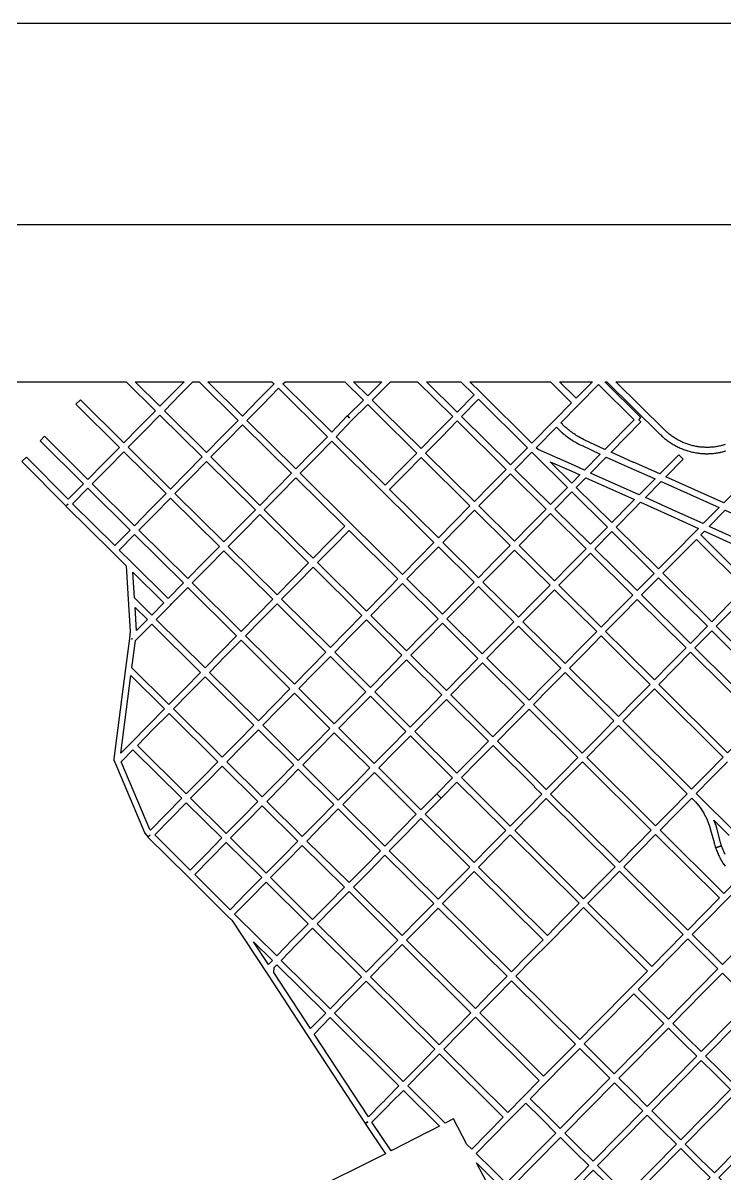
# Model space of a CAD drawing. Extents: x 0 to 1129, y 203 to 1017.
# Drawn here: x 305.4 to 406.3, y 851.8 to 1017.4 of the extents above; entities that cross this region are included whole.
import ezdxf

# ---------------------------------------------------------------- set-up
doc = ezdxf.new("R2010")
doc.units = 0
doc.layers.get('0').update_dxf_attribs({"linetype": 'CONTINUOUS'})

msp = doc.modelspace()

# ---------------------------------------------------------------- linework, layer by layer
at = {"color": 1}
for points in [[(0, 1017.411111), (1128.888889, 1017.411111), (1128.888889, 203.482222), (0, 203.482222), (0, 1017.411111)], [(43.7515, 988.370444), (43.7515, 799.613167), (43.18, 799.627278), (42.890722, 788.338378), (43.7515, 788.317154), (43.7515, 276.027377), (923.734511, 276.027377), (923.734511, 988.370377), (43.7515, 988.370444)], [(66.329278, 965.799722), (320.195222, 965.799722), (324.4074, 961.615778), (322.128444, 959.308611), (319.849489, 956.994389), (313.605333, 963.203278), (312.970333, 962.568278), (319.221556, 956.352333), (316.949667, 954.045167), (314.677778, 951.745056), (308.440667, 957.946889), (307.805667, 957.304833), (314.042778, 951.103), (311.848511, 948.8805), (305.844222, 954.955333), (305.195111, 954.320333), (311.531, 947.920944), (311.848511, 948.238444), (311.531, 947.906833), (318.240822, 941.253444), (320.181111, 939.327278), (320.491556, 934.451889), (320.780822, 929.886944), (320.667933, 928.835667), (320.103489, 924.531778), (318.410155, 911.521333), (318.396157, 911.408444), (318.438468, 911.2885), (318.544313, 911.055667), (322.805868, 900.938), (322.827091, 900.8745), (322.876469, 900.825111), (323.306869, 900.303), (323.65258, 900.592278), (323.328024, 900.274778), (329.092425, 894.566833), (334.82858, 888.865944), (335.364802, 888.336778), (340.600024, 880.4275), (340.593025, 880.4275), (346.258648, 871.749167), (354.570092, 859.063278), (354.951092, 859.310222), (354.577159, 859.056222), (357.469914, 854.71), (345.927025, 848.924444)], [(321.472289, 965.799722), (328.520778, 965.799722), (327.307222, 964.557944), (325.042378, 962.257833), (321.472289, 965.799722)], [(329.790778, 965.799722), (330.672734, 965.799722), (336.288956, 960.218778), (334.01, 957.911611), (331.745178, 955.6115), (325.684444, 961.622833), (327.956333, 963.937056), (329.790778, 965.799722)], [(331.949778, 965.799722), (341.150222, 965.799722), (341.460667, 965.489278), (339.188778, 963.175056), (336.923933, 960.860833), (331.949778, 965.799722)], [(343.041111, 965.799722), (351.613622, 965.799722), (354.301778, 963.132722), (352.001667, 960.882), (352.319178, 960.557444), (351.987556, 960.867889), (349.765044, 958.525444), (342.737711, 965.489278), (343.041111, 965.799722)], [(352.904778, 965.799722), (356.933489, 965.799722), (354.943845, 963.774778), (352.904778, 965.799722)], [(358.1894, 965.799722), (362.098155, 965.799722), (367.157, 960.783222), (364.878067, 958.476056), (362.606155, 956.175944), (357.116956, 961.615778), (355.585889, 963.146833), (357.850734, 965.454), (358.1894, 965.799722)], [(363.375222, 965.799722), (368.307044, 965.799722), (370.219111, 963.901778), (367.784956, 961.425278), (363.375222, 965.799722)], [(369.591178, 965.799722), (375.369667, 965.799722), (375.426111, 965.799722), (375.43311, 965.785611), (375.454333, 965.785611), (375.461332, 965.785611), (375.468332, 965.785611), (375.475331, 965.785611), (375.489555, 965.785611), (375.503553, 965.785611), (375.524776, 965.778567), (375.545999, 965.778567), (375.581266, 965.778567), (375.602489, 965.778567), (375.630711, 965.785611), (375.63771, 965.785611), (375.651708, 965.785611), (375.665706, 965.785611), (375.672706, 965.785611), (375.700928, 965.785611), (375.707927, 965.799722), (375.757305, 965.799722), (381.204193, 965.799722), (384.252193, 962.772889), (381.733371, 960.204667), (378.516038, 956.937944), (371.17826, 964.226333), (369.591178, 965.799722)], [(382.488734, 965.799722), (387.244155, 965.799722), (384.887622, 963.422), (382.488734, 965.799722)], [(389.015111, 965.799722), (389.311444, 965.799722), (396.980822, 958.222056), (396.987821, 958.215011), (396.987821, 958.2009), (397.001819, 958.2009), (397.008818, 958.193856), (397.107619, 958.095078), (397.107619, 958.088034), (397.114618, 958.088034), (397.227507, 957.982201), (397.234506, 957.975156), (397.354462, 957.869323), (397.474417, 957.76349), (397.481417, 957.756445), (397.608417, 957.650612), (397.728372, 957.544779), (397.74237, 957.544779), (397.862326, 957.446001), (397.869325, 957.438957), (397.996303, 957.340179), (398.003302, 957.340179), (398.137346, 957.241401), (398.144345, 957.234357), (398.271345, 957.142635), (398.278344, 957.142635), (398.278344, 957.13559), (398.412411, 957.050924), (398.41941, 957.050924), (398.553477, 956.959201), (398.560476, 956.952157), (398.694543, 956.874546), (398.701542, 956.860435), (398.835609, 956.782824), (398.842608, 956.782824), (398.976675, 956.698157), (398.983674, 956.698157), (399.124785, 956.61349), (399.131784, 956.61349), (399.272895, 956.535879), (399.279895, 956.535879), (399.421006, 956.465324), (399.421006, 956.45828), (399.562117, 956.387724), (399.576115, 956.387724), (399.724293, 956.317168), (399.731292, 956.317168), (399.872403, 956.246613), (399.879402, 956.246613), (400.034625, 956.183113), (400.041624, 956.176069), (400.182735, 956.119624), (400.189734, 956.119624), (400.189734, 956.11258), (400.337889, 956.063191), (400.352113, 956.063191), (400.493224, 955.999691), (400.500223, 955.999691), (400.507223, 955.999691), (400.655401, 955.943247), (400.810623, 955.893858), (400.817622, 955.893858), (400.972867, 955.851524), (400.979866, 955.837413), (401.135088, 955.79508), (401.142087, 955.79508), (401.290242, 955.752747), (401.297242, 955.752747), (401.459531, 955.717469), (401.614753, 955.675135), (401.628751, 955.675135), (401.783973, 955.639858), (401.94624, 955.611635), (401.953239, 955.611635), (402.108461, 955.576358), (402.122459, 955.576358), (402.277682, 955.548135), (402.284681, 955.548135), (402.439926, 955.534024), (402.446925, 955.534024), (402.602147, 955.505802), (402.616145, 955.505802), (402.771367, 955.484647), (402.778366, 955.484647), (402.940633, 955.477602), (402.947632, 955.477602), (403.109898, 955.463491), (403.116898, 955.463491), (403.272097, 955.44938), (403.434386, 955.44938), (403.441385, 955.442336), (403.448385, 955.442336), (403.610651, 955.442336), (403.765896, 955.442336), (403.779894, 955.442336), (403.786893, 955.442336), (403.942115, 955.442336), (403.942115, 955.44938), (404.111449, 955.44938), (404.273738, 955.463491), (404.280737, 955.463491), (404.435959, 955.470536), (404.449957, 955.470536), (404.60518, 955.484647), (404.612179, 955.484647), (404.774445, 955.505802), (404.781444, 955.505802), (404.943711, 955.519913), (404.95071, 955.519913), (405.10591, 955.548135), (405.120134, 955.548135), (405.275333, 955.576358), (405.437622, 955.60458), (405.444621, 955.60458), (405.599866, 955.625735), (405.599866, 955.639846), (405.613864, 955.639846), (405.762042, 955.661002), (405.769041, 955.675113), (405.931308, 955.710391), (405.938307, 955.710391), (406.086462, 955.745668), (406.093462, 955.745668), (406.093462, 955.752713), (406.255751, 955.78799), (406.403906, 955.830324)], [(410.67876, 953.000007), (406.134982, 948.39273), (397.80236, 952.125119), (400.292982, 954.636896), (399.650938, 955.271896), (396.913382, 952.52023), (393.15276, 954.199452), (393.15276, 954.192408), (389.914271, 955.652908), (394.225204, 960.013241), (393.900649, 960.330741), (394.218137, 960.648241), (389.015111, 965.799722)], [(406.315649, 956.747501), (406.174538, 956.705168), (406.167539, 956.705168), (406.026428, 956.662834), (406.012204, 956.662834), (405.871093, 956.613445), (405.871093, 956.627556), (405.729982, 956.578168), (405.722983, 956.578168), (405.581872, 956.54289), (405.581872, 956.557001), (405.433716, 956.521723), (405.426717, 956.521723), (405.285606, 956.493501), (405.130384, 956.465279), (404.982228, 956.437056), (404.975229, 956.437056), (404.841185, 956.422945), (404.834186, 956.422945), (404.693075, 956.40179), (404.686076, 956.40179), (404.544965, 956.387679), (404.530966, 956.387679), (404.382788, 956.366523), (404.382788, 956.380635), (404.23461, 956.359479), (404.227611, 956.359479), (404.0865, 956.352435), (404.079501, 956.352435), (403.93839, 956.352435), (403.924166, 956.352435), (403.783055, 956.345391), (403.776056, 956.345391), (403.6279, 956.352435), (403.486789, 956.352435), (403.465566, 956.352435), (403.324455, 956.359479), (403.1763, 956.366523), (403.169301, 956.366523), (403.02819, 956.380635), (403.02119, 956.380635), (402.880079, 956.387679), (402.866081, 956.387679), (402.72497, 956.40179), (402.717971, 956.40179), (402.57686, 956.422945), (402.569861, 956.422945), (402.421705, 956.451168), (402.421705, 956.437056), (402.280594, 956.465279), (402.266596, 956.465279), (402.125485, 956.493501), (402.118486, 956.493501), (401.977375, 956.528779), (401.970375, 956.528779), (401.829264, 956.557001), (401.822265, 956.557001), (401.688198, 956.592279), (401.681199, 956.592279), (401.540088, 956.627556), (401.525864, 956.627556), (401.384753, 956.66989), (401.377754, 956.66989), (401.236643, 956.712223), (401.095532, 956.754556), (400.954421, 956.803945), (400.947422, 956.803945), (400.813355, 956.846279), (400.806356, 956.846279), (400.672289, 956.895668), (400.66529, 956.895668), (400.529778, 956.959111), (400.522779, 956.959111), (400.388712, 957.015556), (400.381713, 957.015556), (400.247646, 957.072), (400.240647, 957.072), (400.10658, 957.1355), (400.099581, 957.1355), (399.979625, 957.199), (399.965627, 957.199), (399.838627, 957.269556), (399.704583, 957.340111), (399.697583, 957.340111), (399.570583, 957.410667), (399.563584, 957.410667), (399.436562, 957.481222), (399.429563, 957.488266), (399.30963, 957.558822), (399.295406, 957.558822), (399.175111, 957.636444), (399.048111, 957.721111), (399.041112, 957.721111), (398.921179, 957.805778), (398.921179, 957.798734), (398.794179, 957.8834), (398.78718, 957.8834), (398.674291, 957.968067), (398.660293, 957.975111), (398.547404, 958.059778), (398.434515, 958.1515), (398.427516, 958.158544), (398.30756, 958.250266), (398.300561, 958.250266), (398.194716, 958.341989), (398.187717, 958.341989), (398.081873, 958.433711), (398.074873, 958.440755), (397.969029, 958.539533), (397.955031, 958.539533), (397.849186, 958.645366), (397.842187, 958.645366), (397.736342, 958.7512), (397.623453, 958.857033), (397.623453, 958.864077), (397.616454, 958.864077), (397.60223, 958.871122), (390.603119, 965.799677), (761.12563, 965.799677)], [(342.109778, 964.854278), (349.137111, 957.876333), (346.851111, 955.569167), (344.579222, 953.254944), (337.558956, 960.232889), (339.830822, 962.540056), (342.109778, 964.854278)], [(388.133178, 965.411667), (393.262556, 960.324611), (389.043333, 956.048944), (386.150556, 957.410667), (385.967111, 957.495333), (385.790734, 957.587056), (385.783734, 957.587056), (385.614401, 957.685833), (385.614401, 957.671722), (385.445068, 957.7705), (385.438069, 957.777544), (385.268735, 957.869266), (385.261736, 957.876311), (385.092403, 957.975089), (384.92307, 958.080922), (384.91607, 958.080922), (384.760826, 958.186755), (384.746827, 958.186755), (384.591583, 958.299644), (384.591583, 958.2926), (384.429316, 958.405489), (384.422317, 958.412533), (384.267117, 958.532477), (384.267117, 958.518366), (384.104828, 958.645366), (384.097829, 958.645366), (383.949651, 958.758255), (383.935653, 958.765299), (383.794542, 958.885244), (383.787543, 958.892288), (383.639365, 959.012233), (383.632366, 959.012233), (383.491255, 959.139233), (383.477256, 959.146277), (383.336145, 959.280332), (383.187967, 959.414388), (383.046856, 959.541388), (383.039857, 959.555499), (382.934035, 959.661332), (382.934035, 959.668377), (382.927036, 959.668377), (382.694214, 959.894154), (385.220103, 962.462377), (388.133178, 965.411667)], [(354.943845, 962.504778), (356.481933, 960.973722), (361.978222, 955.533889), (359.692222, 953.219667), (357.4274, 950.9125), (350.407111, 957.890444), (352.650778, 960.247), (352.643779, 960.254044), (354.943845, 962.504778)], [(370.868222, 963.266778), (377.888511, 956.295889), (375.447266, 953.819389), (368.427, 960.790278), (370.868222, 963.266778)], [(325.049444, 960.973722), (331.110155, 954.969444), (328.831222, 952.655222), (326.552289, 950.341), (320.491556, 956.359389), (322.777556, 958.673611), (325.049444, 960.973722)], [(336.923933, 959.583778), (343.951266, 952.619944), (341.672333, 950.305722), (339.400444, 947.998556), (332.380155, 954.9765), (334.659111, 957.276611), (336.923933, 959.583778)], [(367.792, 960.148222), (374.819333, 953.177333), (372.547444, 950.870167), (370.268511, 948.570056), (363.248222, 955.533889), (365.520111, 957.841056), (367.792, 960.148222)], [(382.0654, 959.252167), (382.298222, 959.026389), (382.411111, 958.899389), (382.41811, 958.899389), (382.573355, 958.758278), (382.573355, 958.751234), (382.580354, 958.751234), (382.72851, 958.610122), (382.890799, 958.469011), (382.897798, 958.461967), (383.053042, 958.327911), (383.053042, 958.320867), (383.215309, 958.186812), (383.222308, 958.186812), (383.384575, 958.052756), (383.391574, 958.052756), (383.560907, 957.918701), (383.723174, 957.798756), (383.737172, 957.798756), (383.737172, 957.791712), (383.899461, 957.671767), (383.913459, 957.664723), (384.075748, 957.551834), (384.089746, 957.54479), (384.252013, 957.424846), (384.266237, 957.424846), (384.442614, 957.311957), (384.449614, 957.311957), (384.626014, 957.199068), (384.809458, 957.093234), (384.992903, 956.987401), (385.006901, 956.980357), (385.190345, 956.881579), (385.37379, 956.782801), (385.380789, 956.782801), (385.5713, 956.684023), (385.578299, 956.684023), (385.761766, 956.599357), (388.358211, 955.37169), (386.086299, 953.057468), (384.682255, 953.748912), (384.668257, 953.755957), (384.661258, 953.755957), (379.418969, 956.034901), (379.157924, 956.295957), (382.0654, 959.252167)], [(349.772111, 957.241333), (357.109889, 949.952944), (361.258556, 945.846611), (364.454734, 942.664556), (362.182822, 940.357389), (359.903889, 938.057278), (352.566111, 945.338611), (345.221266, 952.619944), (347.500222, 954.934167), (349.772111, 957.241333)], [(319.863622, 955.717333), (325.924333, 949.706), (323.652444, 947.398833), (321.380556, 945.084611), (315.319845, 951.103), (317.591711, 953.410167), (319.863622, 955.717333)], [(378.523489, 955.660889), (378.848067, 955.336333), (383.645845, 950.573833), (381.211667, 948.111444), (376.089333, 953.184389), (378.523489, 955.660889)], [(331.752222, 954.334444), (338.772511, 947.3565), (336.5006, 945.042278), (334.228734, 942.742167), (327.194333, 949.706), (329.480333, 952.020222), (331.752222, 954.334444)], [(362.613222, 954.898889), (369.633489, 947.935056), (367.354556, 945.620833), (365.089711, 943.313667), (361.893556, 946.488667), (358.069444, 950.2775), (360.341333, 952.591722), (362.613222, 954.898889)], [(381.183444, 954.285056), (384.280822, 952.937444), (384.302045, 952.9304), (385.42389, 952.380067), (384.280867, 951.2159), (381.183444, 954.285056)], [(389.233845, 954.962389), (392.775711, 953.367833), (396.24, 951.829722), (393.975178, 949.536667), (386.954889, 952.648167), (389.233845, 954.962389)], [(375.4614, 952.542333), (380.576667, 947.462333), (378.304778, 945.155167), (376.039933, 942.855056), (370.910556, 947.935056), (373.189489, 950.235167), (375.4614, 952.542333)], [(344.593333, 951.977889), (351.613622, 945.021111), (349.341711, 942.706889), (347.062778, 940.399722), (344.755622, 942.685722), (340.049556, 947.363556), (342.321444, 949.670722), (344.593333, 951.977889)], [(386.2846, 951.963778), (393.297845, 948.852278), (392.535845, 948.076167), (390.017, 945.522056), (384.922889, 950.580889), (386.2846, 951.963778)], [(397.114889, 951.441667), (405.461622, 947.709278), (403.161489, 945.373889), (399.386778, 947.074278), (394.857111, 949.141556), (397.114889, 951.441667)], [(314.684822, 950.460944), (320.745556, 944.442556), (318.551266, 942.213), (312.483489, 948.238444), (314.684822, 950.460944)], [(326.566378, 949.063978), (333.593711, 942.100145), (331.321845, 939.785923), (329.049933, 937.485812), (322.0226, 944.449645), (324.294511, 946.763867), (326.566378, 949.063978)], [(384.287889, 949.931778), (389.389044, 944.88), (386.954889, 942.417611), (381.853711, 947.469389), (384.287889, 949.931778)], [(394.172734, 948.450145), (399.019889, 946.241756), (402.484155, 944.689534), (401.856222, 944.054534), (399.259778, 941.415756), (396.740956, 938.861645), (390.659044, 944.887089), (393.177889, 947.455312), (394.172734, 948.450145)], [(406.343556, 947.314201), (415.988511, 943.003256), (413.631933, 940.625534), (404.036378, 944.978812), (406.343556, 947.314201)], [(339.414556, 946.71449), (344.1206, 942.050767), (346.427778, 939.750656), (344.162956, 937.44349), (341.891044, 935.136323), (334.863711, 942.107212), (337.142667, 944.407323), (339.414556, 946.71449)], [(370.275556, 947.293045), (375.404956, 942.213045), (373.126, 939.905878), (370.847044, 937.598712), (365.731778, 942.671656), (368.003667, 944.985878), (370.275556, 947.293045)], [(381.218734, 946.827378), (386.319889, 941.768545), (384.048, 939.461333), (381.776111, 937.147111), (376.682, 942.213), (378.946822, 944.520167), (381.218734, 946.827378)], [(352.255667, 944.386156), (359.268889, 937.415267), (356.997, 935.108101), (354.732155, 932.800934), (347.704822, 939.764767), (349.983778, 942.071934), (352.255667, 944.386156)], [(390.031111, 944.245), (396.105933, 938.219556), (393.671778, 935.750111), (387.596956, 941.775556), (390.031111, 944.245)], [(403.359044, 944.294434), (412.961667, 939.941156), (412.136155, 939.101545), (409.843111, 936.780267), (402.822822, 943.744101), (403.359044, 944.294434)], [(321.387622, 943.8005), (328.414956, 936.836667), (326.220667, 934.607111), (320.943111, 939.842333), (319.193333, 941.578), (321.387622, 943.8005)], [(402.187845, 943.102), (409.215178, 936.138167), (406.922111, 933.816889), (404.403266, 931.255722), (397.375933, 938.226611), (399.901845, 940.780722), (402.187845, 943.102)], [(334.235778, 941.465122), (341.263111, 934.494234), (338.977111, 932.172956), (336.712289, 929.872845), (329.692, 936.843734), (331.963889, 939.1509), (334.235778, 941.465122)], [(365.103845, 942.029556), (370.219111, 936.956611), (367.940155, 934.635333), (365.668289, 932.335222), (360.538889, 937.422278), (362.824889, 939.722389), (365.103845, 942.029556)], [(376.047, 941.570956), (381.141111, 936.512122), (378.869222, 934.204956), (376.597333, 931.904845), (371.496155, 936.963678), (373.768067, 939.270845), (376.047, 941.570956)], [(386.961933, 941.133511), (393.036778, 935.101011), (390.764889, 932.793845), (388.485933, 930.493734), (382.411111, 936.512122), (384.690067, 938.826345), (386.961933, 941.133511)], [(347.069845, 939.115622), (354.097178, 932.151789), (351.818222, 929.837567), (349.5534, 927.537456), (342.533111, 934.501278), (344.805, 936.808444), (347.069845, 939.115622)], [(321.147711, 938.374789), (325.585667, 933.965067), (323.871178, 932.215289), (321.380556, 934.684734), (321.147711, 938.374789)], [(396.740956, 937.584567), (403.768289, 930.613678), (401.334111, 928.151289), (394.313845, 935.115111), (396.740956, 937.584567)], [(329.057, 936.201689), (336.077266, 929.2308), (333.798333, 926.923634), (331.526444, 924.609411), (324.513222, 931.5803), (326.545222, 933.647578), (326.778067, 933.887467), (329.057, 936.201689)], [(359.910956, 936.780245), (365.040333, 931.693189), (362.7614, 929.378967), (360.489489, 927.0718), (355.374222, 932.165911), (357.639044, 934.473078), (359.910956, 936.780245)], [(370.861178, 936.314578), (375.955266, 931.255745), (373.6834, 928.941523), (371.404444, 926.634333), (366.310333, 931.693167), (368.582222, 934.000333), (370.861178, 936.314578)], [(381.783178, 935.870078), (387.850956, 929.844634), (385.579044, 927.537467), (383.314222, 925.237356), (377.2394, 931.2628), (379.511266, 933.569967), (381.783178, 935.870078)], [(393.678822, 934.473078), (400.699111, 927.502189), (398.420155, 925.187967), (398.427154, 925.180923), (396.155266, 922.880812), (391.936043, 927.064756), (389.127932, 929.851701), (391.406888, 932.165923), (393.678822, 934.473078)], [(409.850155, 935.503189), (419.763222, 925.667745), (417.470155, 923.346467), (414.944289, 920.792356), (405.045333, 930.620722), (407.564155, 933.181889), (409.850155, 935.503189)], [(321.472289, 933.323034), (323.236155, 931.573256), (321.676889, 929.992812), (321.472289, 933.323034)], [(341.898111, 933.859256), (348.918378, 926.888367), (346.639444, 924.574145), (344.3746, 922.266978), (337.354333, 929.237867), (339.619178, 931.552089), (341.898111, 933.859256)], [(323.878222, 930.931212), (330.898511, 923.974434), (328.619556, 921.660212), (326.347667, 919.360101), (321.020734, 924.644712), (321.535778, 928.560545), (323.878222, 930.931212)], [(354.732155, 931.516823), (359.854511, 926.436823), (357.575556, 924.122601), (355.303667, 921.82249), (350.195444, 926.90249), (352.460289, 929.209656), (354.732155, 931.516823)], [(365.682378, 931.058212), (370.776511, 925.992323), (368.497556, 923.678101), (366.232734, 921.370934), (361.124511, 926.436823), (363.403444, 928.74399), (365.682378, 931.058212)], [(376.604378, 930.620767), (382.679222, 924.588267), (380.393222, 922.281101), (378.121333, 919.988045), (372.046511, 925.999378), (374.325444, 928.306545), (376.604378, 930.620767)], [(388.493, 929.209656), (391.301111, 926.429767), (395.520333, 922.245823), (393.2414, 919.938656), (390.969489, 917.63149), (383.956289, 924.602378), (386.221111, 926.90249), (388.493, 929.209656)], [(404.410333, 929.971656), (414.302222, 920.143267), (411.882155, 917.680878), (401.976155, 927.509267), (404.410333, 929.971656)], [(320.964289, 928.800434), (321.1054, 928.786323), (321.112399, 928.779279), (320.964289, 928.800434)], [(336.719333, 928.588767), (343.739622, 921.624934), (341.460667, 919.310712), (339.195845, 917.003545), (332.168511, 923.974434), (334.447444, 926.288656), (336.719333, 928.588767)], [(349.560444, 926.253378), (354.675711, 921.180434), (352.389711, 918.866212), (350.117845, 916.559045), (345.016667, 921.631944), (347.288556, 923.939111), (349.560444, 926.253378)], [(360.496556, 925.794722), (365.604778, 920.728833), (363.325845, 918.414611), (361.053933, 916.107444), (355.945711, 921.180389), (358.224667, 923.487556), (360.496556, 925.794722)], [(401.341178, 926.867212), (411.247178, 917.038823), (408.968222, 914.724601), (406.675178, 912.410378), (396.790333, 922.245778), (399.062222, 924.552944), (401.341178, 926.867212)], [(371.418556, 925.357278), (377.486333, 919.338889), (375.2074, 917.024667), (372.935489, 914.710444), (366.874778, 920.735889), (369.139622, 923.050111), (371.418556, 925.357278)], [(320.879622, 923.515778), (325.712667, 918.718), (323.440778, 916.410833), (320.844333, 913.786167), (319.426155, 912.346833), (320.879622, 923.515778)], [(331.540556, 923.339389), (338.560822, 916.361444), (336.288956, 914.061333), (334.01, 911.754167), (326.989711, 918.718), (329.268667, 921.025167), (331.540556, 923.339389)], [(383.314222, 923.953222), (390.334511, 916.989389), (388.055556, 914.675167), (385.783667, 912.368), (378.7634, 919.345944), (381.035266, 921.646056), (383.314222, 923.953222)], [(344.381667, 920.982833), (349.482822, 915.909889), (347.218, 913.602722), (344.939044, 911.309667), (339.844956, 916.3685), (342.109778, 918.675667), (344.381667, 920.982833)], [(396.155333, 921.610778), (406.040155, 911.761222), (403.782378, 909.468167), (401.510511, 907.161), (391.611556, 916.996444), (393.883444, 919.303611), (396.155333, 921.610778)], [(355.310734, 920.545389), (360.418956, 915.472444), (358.14, 913.165278), (355.868111, 910.858111), (350.759889, 915.924), (353.031778, 918.231167), (355.310734, 920.545389)], [(366.246822, 920.093833), (372.307556, 914.068389), (370.0286, 911.768278), (367.756734, 909.468167), (361.688956, 915.472444), (363.967889, 917.779611), (366.246822, 920.093833)], [(326.354734, 918.075978), (333.375, 911.105089), (331.103111, 908.797923), (328.817111, 906.504867), (321.796822, 913.468701), (324.082822, 915.782923), (326.354734, 918.075978)], [(378.128378, 918.703923), (385.155711, 911.733034), (382.869711, 909.425867), (380.597845, 907.104589), (379.532444, 908.169978), (373.577556, 914.075478), (375.849444, 916.389701), (378.128378, 918.703923)], [(390.976556, 916.347367), (400.882556, 906.518978), (398.603622, 904.218867), (396.331711, 901.911701), (386.425711, 911.733034), (388.704667, 914.040201), (390.976556, 916.347367)], [(339.202889, 915.719434), (344.304067, 910.660601), (342.039222, 908.353434), (339.760289, 906.046267), (334.652067, 911.112156), (336.931, 913.426378), (339.202889, 915.719434)], [(350.124889, 915.274934), (355.240155, 910.216101), (352.961222, 907.901878), (350.689333, 905.601767), (345.581111, 910.667656), (347.860067, 912.974823), (350.124889, 915.274934)], [(361.061, 914.830434), (367.121711, 908.819101), (364.856889, 906.511934), (365.498956, 905.876934), (367.763778, 908.184101), (374.784067, 901.220267), (372.505111, 898.913101), (370.233222, 896.605934), (363.191778, 903.583878), (365.491889, 905.869878), (364.856889, 906.511934), (362.549711, 904.218878), (356.510155, 910.216101), (358.789111, 912.530323), (361.061, 914.830434)], [(321.161845, 912.826656), (328.182111, 905.862823), (325.896111, 903.541545), (323.680667, 901.269656), (323.603044, 901.354323), (319.489667, 911.126267), (321.161845, 912.826656)], [(372.942556, 913.433434), (378.890378, 907.53499), (378.883378, 907.527945), (379.955823, 906.462556), (377.698045, 904.162445), (375.419089, 901.862334), (368.398823, 908.826168), (370.670712, 911.133334), (372.942556, 913.433434)], [(385.790734, 911.098056), (395.689667, 901.262612), (393.417778, 898.955445), (391.131778, 896.641223), (381.232822, 906.469612), (383.511778, 908.79089), (385.790734, 911.098056)], [(407.563817, 901.15679), (402.716661, 905.968679), (402.152217, 906.533123), (404.424106, 908.84029), (406.675178, 911.126279)], [(334.017044, 910.470112), (339.125266, 905.404223), (336.8534, 903.097056), (334.574444, 900.78989), (329.459178, 905.86989), (331.745178, 908.162945), (331.745178, 908.16999), (334.017044, 910.470112)], [(344.946111, 910.025612), (350.0614, 904.959723), (347.782444, 902.659612), (347.782444, 902.652568), (345.503489, 900.345401), (340.402333, 905.404234), (342.681266, 907.718457), (344.946111, 910.025612)], [(355.882222, 909.581112), (361.914734, 903.569779), (359.649889, 901.248501), (359.656888, 901.248501), (357.392043, 898.955445), (351.331332, 904.959723), (353.610266, 907.26689), (355.882222, 909.581112)], [(328.824155, 905.227778), (333.946511, 900.147778), (331.6746, 897.833556), (329.409778, 895.533444), (324.294511, 900.599333), (326.545222, 902.9065), (328.824155, 905.227778)], [(339.767333, 904.769167), (344.875556, 899.703278), (342.603667, 897.389056), (340.324734, 895.081889), (335.216511, 900.154833), (337.495444, 902.462), (339.767333, 904.769167)], [(350.696378, 904.324667), (356.757111, 898.313333), (354.421711, 895.9215), (352.234511, 893.727222), (346.1526, 899.710333), (348.424511, 902.0175), (348.424511, 902.024544), (350.696378, 904.324667)], [(380.597845, 905.820546), (390.496778, 895.999213), (388.231933, 893.699102), (385.967111, 891.391935), (376.061111, 901.220324), (378.340067, 903.52749), (380.597845, 905.820546)], [(408.071772, 894.12239), (406.145616, 892.168001), (396.96635, 901.276723), (399.245283, 903.58389), (401.517172, 905.884001), (402.04635, 905.36189), (402.723683, 904.529334), (403.252838, 903.717945), (403.281061, 903.668556), (403.718505, 902.800723), (403.739728, 902.751334), (404.092483, 901.848223), (404.233594, 901.326112), (404.727506, 899.477556), (404.741504, 899.428168), (404.741504, 899.421123), (404.790904, 899.25179), (404.790904, 899.244746), (404.840305, 899.075412), (404.840305, 899.068368), (404.847304, 899.068368), (404.903748, 898.891979), (404.953148, 898.743813), (405.806859, 899.03309), (405.757459, 899.174201), (405.757459, 899.181246), (405.708081, 899.336468), (405.708081, 899.343512), (405.651637, 899.498734), (405.658636, 899.498734), (405.609236, 899.668068), (405.602237, 899.710401), (405.108325, 901.566012), (404.967214, 902.088123), (404.953216, 902.102234), (404.946217, 902.130457), (404.720439, 902.716068), (406.928839, 900.52179)], [(362.556778, 902.941778), (369.598222, 895.956778), (367.3334, 893.649611), (365.054444, 891.342444), (358.034155, 898.313333), (360.299, 900.613444), (362.556778, 902.941778)], [(334.581489, 899.512778), (339.689711, 894.439833), (337.417845, 892.139722), (335.145933, 889.8255), (330.044778, 894.898444), (332.316667, 897.198556), (334.581489, 899.512778)], [(375.426111, 900.578167), (385.332111, 890.749778), (383.046111, 888.442611), (380.781266, 886.135444), (370.875266, 895.963833), (373.154222, 898.278056), (375.426111, 900.578167)], [(396.331711, 900.627556), (405.511, 891.525889), (403.239111, 889.218722), (400.946067, 886.897444), (391.773845, 895.999111), (394.066889, 898.327444), (396.331711, 900.627556)], [(345.517622, 899.068289), (351.592444, 893.085178), (349.264111, 890.742734), (346.992222, 888.428511), (340.966778, 894.439845), (343.245711, 896.754067), (345.517622, 899.068289)], [(357.399178, 897.671289), (364.419444, 890.7004), (362.147556, 888.400289), (359.875667, 886.093122), (352.883622, 893.085178), (355.063778, 895.286511), (357.399178, 897.671289)], [(406.350848, 897.762932), (406.280315, 897.911099), (406.209737, 898.066321), (406.195739, 898.073365), (406.139294, 898.214477), (406.12507, 898.221521), (406.068626, 898.369687), (406.054628, 898.383799), (405.998183, 898.531965), (405.998183, 898.53901), (405.934672, 898.687176), (405.934672, 898.701287), (405.871161, 898.849454), (405.871161, 898.856498), (405.821783, 899.004665), (405.807785, 899.004665), (405.807785, 899.018776), (405.807785, 899.02582), (404.954074, 898.743598), (404.954074, 898.722443), (404.961073, 898.715398), (405.024562, 898.53901), (405.024562, 898.531965), (405.088073, 898.369687), (405.095072, 898.362643), (405.158561, 898.19331), (405.16556, 898.186266), (405.229071, 898.031043), (405.23607, 898.016932), (405.306603, 897.854654), (405.306603, 897.840543), (405.384226, 897.685321), (405.384226, 897.678277), (405.468892, 897.515999), (405.468892, 897.508955), (405.546515, 897.346677), (405.553514, 897.346677), (405.553514, 897.339633), (405.631136, 897.184411), (405.645135, 897.184411), (405.729801, 897.022133), (405.729801, 897.015089), (405.821535, 896.866922), (405.821535, 896.852811), (405.913268, 896.697589), (406.012023, 896.535311), (406.110824, 896.387144), (406.117823, 896.3801), (406.216601, 896.231933), (406.2236, 896.217822), (406.322355, 896.076711)], [(370.240289, 895.321789), (380.146289, 885.4934), (377.860289, 883.193289), (375.588378, 880.886122), (365.696511, 890.7004), (367.975444, 893.014622), (370.240289, 895.321789)], [(391.138822, 895.364122), (400.311044, 886.248345), (398.046222, 883.962345), (395.774333, 881.655178), (386.602111, 890.7639), (388.874, 893.064011), (391.138822, 895.364122)], [(340.331778, 893.797778), (346.364289, 887.786444), (344.071222, 885.486333), (341.841667, 883.172111), (336.027889, 888.950611), (335.788, 889.1905), (338.059889, 891.504722), (340.331778, 893.797778)], [(408.714222, 893.487345), (411.007266, 891.2084), (413.046333, 889.190511), (405.927266, 881.965622), (401.588111, 886.262456), (403.881178, 888.583734), (406.470556, 891.2084), (408.714222, 893.487345)], [(352.241556, 892.443111), (359.240667, 885.451056), (356.968778, 883.136833), (354.689845, 880.829667), (347.641333, 887.800556), (349.906155, 890.107722), (352.241556, 892.443111)], [(365.061489, 890.058333), (374.960444, 880.244056), (372.688556, 877.936889), (370.409622, 875.629722), (360.517711, 885.451056), (362.789622, 887.765278), (365.061489, 890.058333)], [(385.967111, 890.121833), (395.146378, 881.006056), (392.867444, 878.691833), (387.688667, 873.449556), (385.423845, 871.142389), (376.230444, 880.251111), (378.502333, 882.558278), (381.105845, 885.175889), (383.695222, 887.807611), (385.967111, 890.121833)], [(346.999266, 887.151444), (354.054822, 880.180556), (351.782956, 877.873389), (349.511044, 875.573278), (342.483711, 882.530056), (344.720333, 884.858389), (346.999266, 887.151444)], [(338.518511, 885.204111), (341.213711, 882.523), (340.712778, 882.000889), (340.670444, 881.958556), (338.518511, 885.204111)], [(359.882734, 884.809), (369.7746, 874.987667), (367.495667, 872.6805), (365.223778, 870.380389), (355.331889, 880.187611), (357.610822, 882.501833), (359.882734, 884.809)], [(400.953111, 885.613333), (405.292289, 881.3165), (402.399489, 878.388444), (398.159111, 874.0775), (396.113, 876.1095), (393.819933, 878.374333), (396.098889, 880.695611), (398.695333, 883.327333), (400.953111, 885.613333)], [(341.862822, 881.888), (348.883111, 874.931222), (346.71, 872.715778), (341.432444, 880.794389), (341.481845, 881.492889), (341.862822, 881.888)], [(354.703933, 879.545612), (364.595845, 869.73839), (362.316889, 867.424168), (360.045, 865.109945), (350.153111, 874.931279), (352.425, 877.238445), (354.703933, 879.545612)], [(375.602511, 879.609112), (384.788822, 870.50039), (382.502822, 868.193223), (380.223889, 865.879001), (371.051667, 874.987723), (373.3306, 877.301945), (375.602511, 879.609112)], [(405.934333, 880.681511), (410.019489, 876.624567), (407.493622, 874.0634), (407.486623, 874.0634), (402.879334, 869.399678), (400.84029, 871.417567), (398.794179, 873.449567), (403.041623, 877.760511), (405.934333, 880.681511)], [(393.192, 877.732323), (395.478, 875.46749), (397.517044, 873.43549), (390.390956, 866.217656), (388.351889, 868.242601), (386.065889, 870.507434), (388.330734, 872.814601), (393.192, 877.732323)], [(410.661556, 875.989601), (412.7006, 873.964656), (414.852556, 871.833878), (407.7194, 864.601934), (405.574511, 866.725656), (403.521333, 868.757656), (408.1286, 873.428434), (410.661556, 875.989601)], [(349.525178, 874.296279), (359.41, 864.46789), (357.674333, 862.704001), (357.124, 862.153668), (357.117001, 862.153668), (355.02149, 860.02289), (347.218045, 871.939723), (349.525178, 874.296279)], [(370.416667, 874.345656), (379.595933, 865.236934), (377.331111, 862.943878), (375.052155, 860.622601), (365.865845, 869.738378), (368.144778, 872.045545), (370.416667, 874.345656)], [(398.159111, 872.800444), (400.205222, 870.7755), (402.244289, 868.750556), (395.125222, 861.525667), (393.079111, 863.550611), (391.033, 865.575556), (398.159111, 872.800444)], [(385.430889, 869.865333), (387.716889, 867.6005), (389.755933, 865.575556), (382.622778, 858.3295), (380.576667, 860.3615), (378.290667, 862.626333), (380.562556, 864.926444), (383.144889, 867.558167), (385.430889, 869.865333)], [(365.237889, 869.103333), (374.417178, 859.9805), (372.138222, 857.666278), (369.880444, 855.380278), (369.196067, 856.057611), (367.269889, 859.747667), (367.269889, 859.754711), (366.084556, 859.133822), (360.68, 864.474878), (362.958956, 866.7891), (365.237889, 869.103333)], [(402.886333, 868.1085), (404.939489, 866.090611), (407.091444, 863.959833), (399.958289, 856.734944), (397.8134, 858.858667), (395.774333, 860.883611), (402.886333, 868.1085)], [(390.405044, 864.933523), (392.444111, 862.908578), (394.490222, 860.876578), (387.35, 853.644634), (385.303889, 855.669578), (383.257778, 857.694523), (390.405044, 864.933523)], [(360.052067, 863.83289), (365.244956, 858.696445), (363.593933, 857.828612), (363.544556, 857.80039), (358.506889, 855.218056), (358.457489, 855.203945), (358.288155, 855.119279), (355.536511, 859.253834), (357.759, 861.518668), (358.316378, 862.069001), (360.052067, 863.83289)], [(407.733489, 863.324901), (409.878378, 861.194123), (411.910378, 859.169179), (404.791333, 851.94429), (402.752289, 853.955123), (400.600333, 856.092957), (407.733489, 863.324901)], [(377.655667, 861.984346), (379.941667, 859.726568), (381.987778, 857.694568), (374.8546, 850.455568), (372.808511, 852.487568), (370.515444, 854.752401), (372.780289, 857.045457), (375.376734, 859.670123), (377.655667, 861.984346)], [(395.132289, 860.241623), (397.178378, 858.216679), (399.323266, 856.085901), (392.197178, 848.839846), (390.045222, 850.977679), (387.992067, 853.009679), (395.132289, 860.241623)], [(412.559489, 858.527135), (414.605622, 856.509246), (416.658778, 854.47019), (414.556222, 852.346468), (409.525622, 847.238246), (407.479489, 849.26319), (405.4334, 851.302246), (412.559489, 858.527135)], [(382.629845, 857.052444), (384.668889, 855.034556), (386.722067, 853.002556), (385.854222, 852.113556), (385.847223, 852.106511), (385.840224, 852.106511), (385.741446, 851.993622), (379.56078, 845.735345), (377.557002, 847.788511), (377.345335, 847.5839), (377.557002, 847.802622), (375.503824, 849.820511), (382.629845, 857.052444)], [(399.965333, 855.450845), (402.117266, 853.320067), (404.156333, 851.295122), (397.016111, 844.049067), (394.984111, 846.074011), (392.832155, 848.204789), (399.965333, 855.450845)], [(370.571889, 853.418845), (372.173489, 851.8384), (374.226667, 849.813456), (369.626444, 845.149734), (367.834333, 843.3294), (365.188511, 845.954067), (368.730378, 847.7744), (368.7586, 847.781444), (368.779823, 847.8026), (372.498112, 849.742878), (370.571889, 853.418845)], [(387.364111, 852.367556), (388.986889, 850.751833), (388.895178, 850.702444), (388.845778, 850.667167), (388.796378, 850.624833), (386.157622, 847.943722), (384.619489, 849.460667), (386.496289, 851.478556), (387.364111, 852.367556)]]:
    msp.add_lwpolyline(points, dxfattribs=at)

doc.saveas('drawing.dxf')
